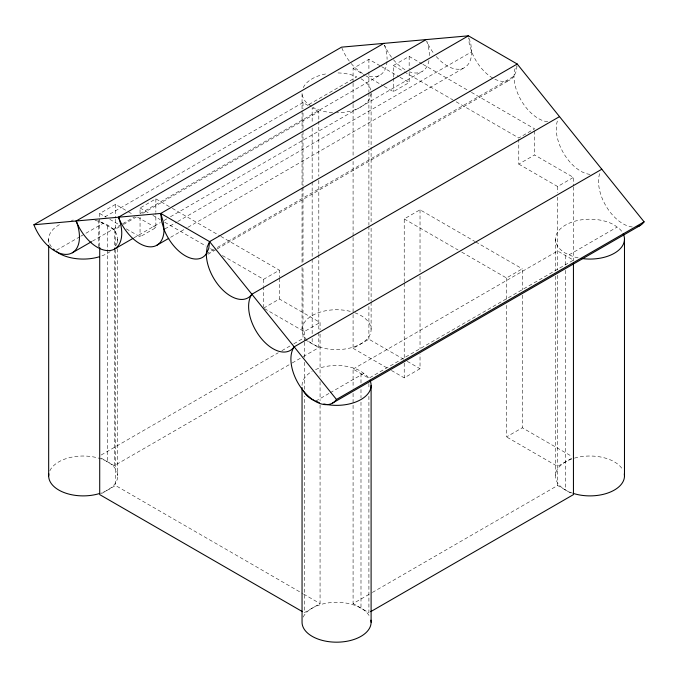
<?xml version="1.0" encoding="UTF-8"?>
<svg xmlns="http://www.w3.org/2000/svg" width="678" height="678" viewBox="0 0 678 678"><rect width="100%" height="100%" fill="white"/><g stroke="black" fill="none" stroke-linecap="round" stroke-linejoin="round"><path stroke-width="0.51" stroke-dasharray="3.39 2.54" d="M547.722 121.76A34.527 19.933 60 0 1 513.966 76.224L514.797 69.41L516.424 65.817M516.992 65.961L516.399 70.834L513.966 76.224L214.57 249.08M99.717 246.275L99.717 213.519L115.523 204.392L127.439 211.265M353.085 82.165L353.085 68.436L368.9 59.308L380.799 66.173M104.887 216.918L303.007 102.539L308.498 105.709M56.444 250.267L79.911 236.715M80.818 236.198L103.387 223.164M308.914 104.505L356.755 76.877L353.84 75.589A34.527 19.933 0 0 0 336.576 72.919M140.049 213.129L140.049 207.985L155.855 198.857L171.415 207.841M393.359 77.038L393.359 65.537L409.165 56.41L421.987 63.808M92.454 241.156L121.752 224.24M122.667 223.706L134.566 216.841M140.058 213.663L379.943 75.173M98.463 247.08L98.463 220.63L114.268 229.757L119.777 226.579M123.447 224.46L136.286 217.045M142.702 213.341L318.813 111.667L318.813 120.125M133.829 237.902L160.381 222.57M164.042 220.46L166.788 218.875M170.449 216.757L422.233 71.393M126.294 228.867L140.049 236.8L155.855 227.672L155.855 213.265M384.206 86.403L393.359 91.683L409.165 82.555L409.165 70.004M164.957 228.893L176.856 222.02M177.772 221.494L471.676 51.808L470.846 44.036L469.218 38.561M170.619 237.3L187.103 227.783M188.018 227.257L464.523 67.614M206.324 253.835L213.655 249.606M207.943 254.267L216.18 249.504M217.096 248.979L510.085 79.826M222.409 255.538L263.598 279.319L279.404 270.191L279.404 277.395M404.224 282.073L404.224 218.918L420.029 209.79L474.82 241.419M263.598 308.134L279.404 299.006L320.067 322.482L320.067 329.881M518.772 138.99L518.772 164.093L534.586 154.965L573.444 177.399L573.444 185.848M264.496 308.651L304.261 331.61L320.067 322.482M518.772 164.093L557.63 186.526L573.444 177.399M101.217 454.989L278.243 352.78M281.912 350.662L292.913 344.305M293.837 343.78L303.007 338.483L303.007 266.539M101.208 458.159L114.268 465.701L291.294 363.493M292.218 362.967L302.303 357.145M303.219 356.611L318.813 347.611L318.813 331.737M101.471 493.601L115.523 485.49L302.642 593.521M353.085 314.533L353.085 348.331L368.9 339.203L403.596 359.238M461.752 252.131L506.5 277.963L522.306 268.835L522.306 289.887M353.085 369.095L557.63 250.996L573.444 260.123L368.9 378.214L353.085 369.095L353.085 388.104M315.736 401.105L329.322 393.257M330.228 392.731L363.739 373.392M569.113 254.818L617.107 227.105M391.443 370.476L404.224 377.858L420.029 368.73L420.029 353.992M506.5 305.329L506.5 436.903L522.306 427.776L571.613 456.243M320.067 404.91L320.067 603.581L304.261 612.709L304.261 396.071M571.681 458.311L557.63 466.422L506.5 436.903M353.085 393.384L353.085 603.581L371.434 592.987M372.349 592.462L557.63 485.49L571.681 493.601M422.903 64.334L470.507 91.818M471.422 92.352L534.586 128.82L518.772 137.948L453.777 100.42M393.359 65.537L403.427 71.351M404.342 71.876L452.862 99.886M381.714 66.707L399.105 76.741M400.012 77.275L409.165 82.555M353.085 68.436L364.984 75.3M365.9 75.834L383.29 85.869M318.813 111.667L312.16 107.819L312.16 123.693M475.736 241.944L522.306 268.835M404.224 218.918L458.099 250.021M172.331 208.366L219.918 235.842M220.833 236.376L279.404 270.191M407.249 361.349L420.029 368.73M140.049 207.985L148.287 212.739M152.864 215.384L160.178 219.613M164.754 222.248L205.942 246.029M210.519 248.673L215.096 251.309M128.354 211.799L132.939 214.443M137.524 217.087L155.855 227.672M353.085 348.331L387.791 368.366M99.717 213.519L106.132 217.223M109.794 219.333L119.879 225.155M304.837 339.542L318.813 347.611M353.085 603.581L368.9 612.709L368.9 395.121M303.558 594.047L320.067 603.581M311.346 106.336L306.676 102.819A34.527 19.933 0 0 1 302.049 92.852L302.049 109.768M492.821 78.114A34.527 19.933 60 0 1 471.676 51.808L469.235 43.604L468.608 37.765M573.444 186.908L573.444 260.844M565.537 255.564L565.537 265.073M565.537 270.353L565.537 490.05M557.63 186.526L557.63 192.866M557.63 197.086L557.63 270.014M557.63 275.251L557.63 485.49M555.426 239.139L555.426 270.853M555.426 276.141L555.426 475.956M534.586 130.913L534.586 154.965M522.306 295.15L522.306 427.776M506.5 277.963L506.5 300.066M420.029 209.79L420.029 271.886M420.029 276.099L420.029 348.729M409.165 56.41L409.165 68.961M404.224 283.124L404.224 358.908M404.224 363.12L404.224 377.858M393.359 78.089L393.359 91.683M371.103 93.911L371.103 223.952M371.103 228.181L371.103 301.125M371.103 302.185L371.103 329.669M368.9 59.308L368.9 70.927M368.9 71.978L368.9 92.047M368.9 93.106L368.9 146.973M368.9 151.202L368.9 225.13M368.9 226.189L368.9 302.235M368.9 306.464L368.9 339.203M368.9 383.502L368.9 388.782M360.993 373.654L360.993 384.214M360.993 389.494L360.993 397.952M360.993 402.173L360.993 608.141M353.085 83.225L353.085 103.293M353.085 104.344L353.085 157.16M353.085 161.381L353.085 236.376M353.085 237.427L353.085 313.473M320.067 334.101L320.067 376.375M320.067 381.663L320.067 400.681M318.813 121.184L318.813 176.204M318.813 180.433L318.813 253.445M318.813 254.504L318.813 330.678M312.16 127.922L312.16 180.831M312.16 181.882L312.16 258.064M312.16 259.123L312.16 334.246M312.16 338.475L312.16 343.771M304.261 331.61L304.261 341.119M304.261 342.178L304.261 358.026M304.261 362.255L304.261 389.731M303.007 102.539L303.007 108.887M303.007 113.116L303.007 130.049M303.007 131.1L303.007 186.119M303.007 187.179L303.007 262.301M302.049 110.828L302.049 129.854M302.049 134.083L302.049 186.95M302.049 188.001L302.049 263.064M302.049 267.293L302.049 329.669M279.404 278.421L279.404 299.006M263.598 279.319L263.598 285.489M263.598 286.523L263.598 307.1M155.855 198.857L155.855 212.239M140.049 217.248L140.049 236.8M117.735 239.139L117.735 244.427M117.735 248.656L117.735 475.956M115.523 204.392L115.523 218.13M115.523 219.18L115.523 245.606M115.523 249.826L115.523 485.49M114.268 229.757L114.268 247.741M114.268 248.801L114.268 465.701M107.616 225.918L107.616 461.862M48.672 239.139L48.672 244.427M354.806 312.744A34.527 19.933 0 0 1 353.772 346.958A34.527 19.933 0 0 1 302.066 330.228A34.527 19.933 0 0 1 352.085 311.863M572.69 493.22A34.527 19.933 0 0 1 572.69 458.692M574.444 458.142A34.527 19.933 0 0 1 622.887 469.964M49.85 470.795A34.527 19.933 0 0 1 104.226 460.142A34.527 19.933 0 0 1 100.471 493.22M303.227 617.082A34.527 19.933 0 0 1 336.576 602.31A34.527 19.933 0 0 1 369.934 617.082M428.954 60.588A34.527 19.933 60 0 1 409.512 71.817M404.969 69.681A34.527 19.933 60 0 1 392.757 58.859M391.562 57.308A34.527 19.933 60 0 1 384.57 45.197M429.386 55.588A34.527 19.933 60 0 0 426.784 41.426A34.527 19.933 60 0 0 434.445 54.316M471.676 51.808A34.527 19.933 60 0 1 435.047 55.079M387.028 61.427A34.527 19.933 60 0 1 367.222 75.589M362.679 73.461A34.527 19.933 60 0 1 350.475 62.639M349.272 61.088A34.527 19.933 60 0 1 341.898 48.062M384.494 45.206A34.527 19.933 60 0 1 387.096 59.367M513.966 76.224A34.527 19.933 60 0 1 493.728 78.614M590.013 174.373A34.527 19.933 60 0 1 563.401 152.897A34.527 19.933 60 0 1 558.113 119.116M632.303 226.977A34.527 19.933 60 0 1 605.691 205.502A34.527 19.933 60 0 1 600.394 171.72M115.65 245.953A34.527 19.933 0 0 0 107.616 225.045L100.471 221.876A34.527 19.933 0 0 0 95.005 220.401M110.2 251.572A34.527 19.933 0 0 1 100.471 256.403M51.299 246.767A34.527 19.933 0 0 1 61.291 223.732M71.402 220.401A34.527 19.933 0 0 1 73.309 220.036M302.049 385.418A34.527 19.933 0 0 1 312.16 371.324M315.558 369.603A34.527 19.933 0 0 1 360.993 371.324L366.484 375.451A34.527 19.933 0 0 1 369.027 378.604M578.148 257.869A34.527 19.933 0 0 1 572.69 256.403L565.537 253.233A34.527 19.933 0 0 1 565.537 225.045A34.527 19.933 0 0 1 614.37 225.045L619.853 229.172A34.527 19.933 0 0 1 623.302 233.978M371.103 92.852A34.527 19.933 0 0 1 336.576 112.785M332.576 112.65A34.527 19.933 0 0 1 312.965 107.404M303.227 87.691A34.527 19.933 0 0 1 327.644 73.597M360.993 78.758A34.527 19.933 0 0 1 370.917 90.776"/><path stroke-width="1.02" d="M637.303 226.63A34.527 19.933 60 0 0 644.1 221.842L517.229 64.02L209.595 241.631L208.765 248.445L206.324 253.835A34.527 19.933 60 0 0 224.426 291.515A34.527 19.933 60 0 0 251.885 294.235L559.52 116.624M383.824 43.375L76.19 220.994A34.527 19.933 60 0 1 67.249 254.343A34.527 19.933 60 0 1 33.9 224.765L160.771 213.434L209.595 241.631L207.154 247.021L206.324 253.835A34.527 19.933 60 0 1 164.034 229.418L161.601 221.214L160.771 213.434L468.405 35.824L517.229 64.02M33.9 224.765L341.534 47.155L468.405 35.824M76.19 220.994A34.527 19.933 60 0 0 109.539 250.563A34.527 19.933 60 0 0 118.481 217.214L426.115 39.604M72.309 252.784L91.538 241.682M114.599 249.004L132.913 238.436M156.889 245.224L168.788 238.359M251.885 294.235A34.527 19.933 60 0 0 260.827 337.907A34.527 19.933 60 0 0 294.176 346.848L601.81 169.229M294.176 346.848A34.527 19.933 60 0 0 303.108 390.52A34.527 19.933 60 0 0 336.466 399.452L644.1 221.842M332.584 403.054L640.218 225.443M370.73 611.649L573.444 494.618L573.444 263.293M314.846 400.706L312.16 399.52A34.527 19.933 0 0 1 303.227 390.579M315.736 401.105L319.313 402.69M302.422 611.649L99.717 494.618L99.717 247.334M53.299 249.106L54.791 250.224M56.35 251.402L58.791 253.233A34.527 19.933 0 0 0 99.598 256.682M209.595 241.631L336.466 399.452M160.771 213.434L163.203 221.647L164.034 229.418A34.527 19.933 60 0 1 145.94 246.207A34.527 19.933 60 0 1 118.481 217.214M624.48 239.139L624.48 475.956M371.103 385.418L371.103 622.243M302.049 387.536L302.049 622.243A34.527 19.933 0 0 0 338.381 642.151A34.527 19.933 0 0 0 370.917 620.158M48.672 245.478L48.672 475.956M99.598 493.499A34.527 19.933 0 0 1 63.986 492.516A34.527 19.933 0 0 1 48.867 473.88M369.934 380.265A34.527 19.933 0 0 1 359.535 400.317A34.527 19.933 0 0 1 323.83 403.952M624.294 473.88A34.527 19.933 0 0 1 609.175 492.516A34.527 19.933 0 0 1 573.554 493.499M623.302 233.978A34.527 19.933 0 0 1 581.978 258.53"/></g></svg>
